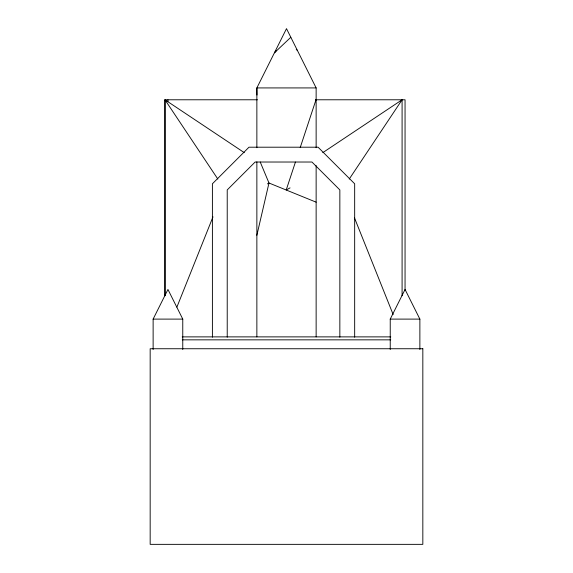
<?xml version="1.0" encoding="UTF-8"?>
<svg xmlns="http://www.w3.org/2000/svg" width="573" height="573" viewBox="0 0 573 573"><rect width="100%" height="100%" fill="white"/><g stroke="black" fill="none" stroke-linecap="round" stroke-linejoin="round"><path stroke-width="0.86" d="M244.263 152.633L164.981 99.781L164.981 295.725L164.981 99.781L257.42 99.781M256.862 235.288L268.981 183.002L260.228 162.023M295.439 162.044L286.206 190.007L290.045 187.88M300.195 147.641L316.138 99.351M176.907 307.078L212.998 216.845M153.127 349.509L153.127 319.104L167.946 289.465L182.766 319.104L182.766 349.509M390.234 349.509L390.234 319.104L405.054 289.465L419.873 319.104L419.873 349.509M349.236 179.062L402.088 99.781L402.088 295.725M276.15 50.861L274.424 52.802L290.819 37.288M322.807 152.633L402.088 99.781M267.462 183.876L268.981 183.002L316.138 202.169M316.138 147.712L316.138 87.927L256.862 87.927L256.862 147.712M315.58 99.781L405.054 99.781L405.054 290.361M153.127 319.104L182.766 319.104M390.234 319.104L419.873 319.104M182.207 336.881L390.793 336.881M182.264 339.846L390.736 339.846M296.262 49.342L297.48 50.61M164.981 99.781L217.84 179.062M316.138 87.927L286.5 28.65L256.862 87.927L256.991 95.046M354.401 217.668L393.15 314.534M354.666 337.175L354.666 183.783L318.087 147.204L248.99 147.204L212.404 183.783L212.404 337.175M339.846 337.168L339.846 189.921L311.948 162.023L255.128 162.023L227.223 189.921L227.223 337.168M316.138 165.561L316.138 336.881M256.862 161.865L256.862 336.881M167.946 99.781L167.946 101.571M422.831 348.742L150.169 348.742L150.169 544.35L422.831 544.35L422.831 348.742"/></g></svg>
